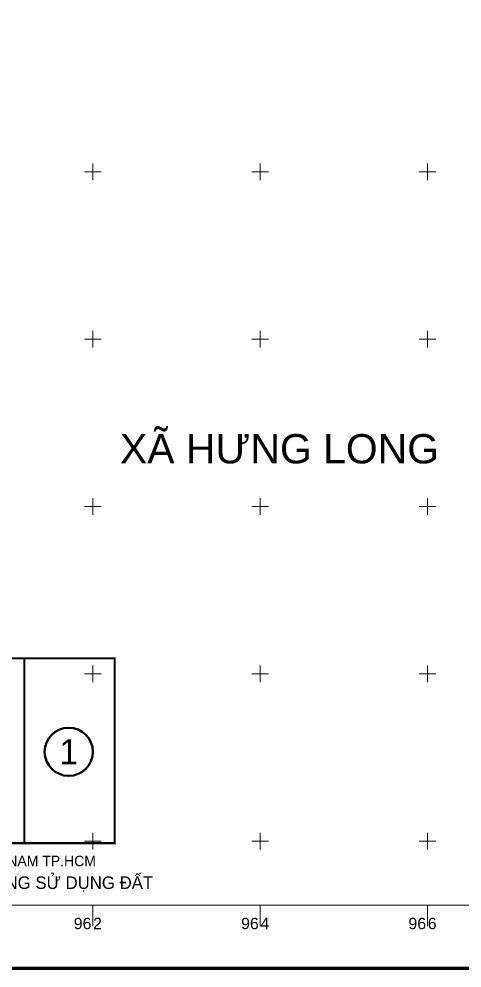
# Model space of a CAD drawing. Header units: millimetres. Extents: x 546597 to 607848, y 1180644 to 1193180.
# Drawn here: x 596112 to 596641, y 1180649 to 1181783 of the extents above; entities that cross this region are included whole.
import ezdxf
from ezdxf.enums import TextEntityAlignment as Align

# ---------------------------------------------------------------- set-up
doc = ezdxf.new("R2010")
doc.units = ezdxf.units.MM
doc.header["$MEASUREMENT"] = 0
doc.layers.get('0').update_dxf_attribs({"linetype": 'CONTINUOUS', "lineweight": 20})
doc.layers.add('KHUNG', color=2, linetype='CONTINUOUS', lineweight=120)
doc.layers.add('toa do', color=2, linetype='CONTINUOUS', lineweight=13)
doc.layers.add('text DUONG', color=7, linetype='CONTINUOUS')
doc.styles.add('txt', font='VNARIAL.TTF', dxfattribs={"height": 0.2})
doc.styles.add('VNI-Franko', font='VFRANKO.TTF')
doc.styles.add('VNI-Helve Bold', font='VHELVEB.TTF')

# ---------------------------------------------------------------- blocks, each defined once
blk = doc.blocks.new('CROSS')
for p, q in [((-5, 0), (5, 0)), ((0, -5), (0, 5))]:
    blk.add_line(p, q)

msp = doc.modelspace()

# ---------------------------------------------------------------- linework, layer by layer
at = {"layer": 'KHUNG', "lineweight": 50, "ltscale": 3, "const_width": 2.5}
for points in [[(596010.1, 1180797.7), (596118.1, 1180797.7), (596118.1, 1181018.6), (596010.1, 1181018.6)], [(596118.1, 1180797.7), (596226.2, 1180797.7), (596226.2, 1181018.6), (596118.1, 1181018.6)]]:
    msp.add_lwpolyline(points, close=True, dxfattribs=at)
at = {"layer": 'KHUNG', "lineweight": 50}
msp.add_circle((596171.3, 1180906.9), 28.8, dxfattribs=at)
at = {"layer": 'toa do', "linetype": 'Continuous'}
for p, q in [((596200, 1180723.5), (596200, 1180698.5)), ((596400, 1180723.5), (596400, 1180698.5)), ((596600, 1180723.5), (596600, 1180698.5))]:
    msp.add_line(p, q, dxfattribs=at)

# ---------------------------------------------------------------- block references
at = {"layer": 'toa do', "xscale": 2, "yscale": 2, "zscale": 2}
for p in [(596200, 1181600), (596200, 1181600), (596400, 1181600), (596400, 1181600), (596600, 1181600), (596600, 1181600), (596200, 1181400), (596200, 1181400), (596400, 1181400), (596400, 1181400), (596600, 1181400), (596600, 1181400), (596200, 1181200), (596200, 1181200), (596400, 1181200), (596400, 1181200), (596600, 1181200), (596600, 1181200), (596200, 1181000), (596200, 1181000), (596400, 1181000), (596400, 1181000), (596600, 1181000), (596600, 1181000), (596200, 1180800), (596200, 1180800), (596400, 1180800), (596400, 1180800), (596600, 1180800), (596600, 1180800)]:
    msp.add_blockref('CROSS', p, dxfattribs=at)

# ---------------------------------------------------------------- texts
at = {"layer": 'KHUNG', "lineweight": 50, "style": 'VNI-Franko'}
msp.add_text('1', height=30, dxfattribs=at).set_placement((596171.3, 1180906.9), align=Align.MIDDLE_CENTER)
for s, height, p in [('QUY HOAÏCH CHI TIEÁT KHU ÑOÂ THÒ NAM TP.HCM', 12.5, (596010.1, 1180770.2)), ('BAÛN ÑOÀ QUY HOAÏCH TOÅNG MAËT BAÈNG SÖÛ DUÏNG ÑAÁT', 15, (596010.1, 1180743))]:
    msp.add_text(s, height=height, dxfattribs=at).set_placement(p, align=Align.CENTER)
at = {"layer": 'toa do', "linetype": 'Continuous', "style": 'txt'}
for p in [(596198.4, 1180708.5), (596398.4, 1180708.5), (596598.4, 1180708.5)]:
    msp.add_text('96', height=13.6, dxfattribs=at).set_placement(p, align=Align.TOP_RIGHT)
for s, p in [('2', (596200.4, 1180708.5)), ('4', (596400.4, 1180708.5)), ('6', (596600.4, 1180708.5))]:
    msp.add_text(s, height=13.6, dxfattribs=at).set_placement(p, align=Align.TOP_LEFT)

# ---------------------------------------------------------------- wipeouts: each hides what was drawn before it
msp.add_wipeout([(596226.9, 1181248.8), (596615.5, 1181248.8), (596615.5, 1181293.9), (596226.9, 1181293.9)]).dxf.layer = 'text DUONG'

# ---------------------------------------------------------------- next in the draw order: linework, layer by layer
at = {"layer": 'KHUNG'}
msp.add_lwpolyline([(599742.6, 1188405.4), (595692.6, 1188405.4), (595692.6, 1180648.5), (599742.6, 1180648.5)], close=True, dxfattribs=at)
at = {"layer": 'toa do', "color": 7}
msp.add_lwpolyline([(591717.6, 1180723.5), (607767.6, 1180723.5), (607767.6, 1188330.4), (591717.6, 1188330.4)], close=True, dxfattribs=at)

# ---------------------------------------------------------------- next in the draw order: texts
at = {"layer": 'text DUONG', "style": 'VNI-Helve Bold'}
msp.add_text('XAÕ HÖNG LONG', height=35, dxfattribs=at).set_placement((596423.2, 1181251.5), align=Align.CENTER)

doc.saveas('drawing.dxf')
